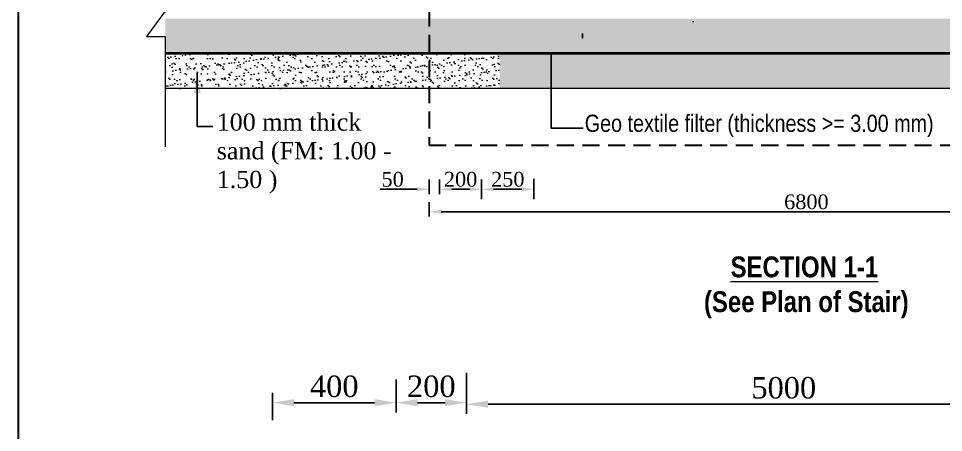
# Model space of a CAD drawing. Header units: metres. Extents: x -2434 to 11656, y -15288 to 8109.
# Drawn here: x 2619 to 2653.48, y -14019.88 to -14004.43 of the extents above; entities that cross this region are included whole.
import ezdxf

# ---------------------------------------------------------------- set-up
doc = ezdxf.new("R2010")
doc.units = ezdxf.units.M
doc.linetypes.add('DASHEDX2', pattern=[38.1, 25.4, -12.7])
doc.layers.add('Blocks', color=11, linetype='Continuous', lineweight=9)
doc.layers.add('Layer1', color=7, linetype='Continuous', lineweight=13)
doc.styles.get("Standard").update_dxf_attribs({"font": 'times.ttf'})
doc.styles.add('TIMES', font='ARIALN.TTF')
doc.dimstyles.get("Standard").update_dxf_attribs({"dimtxt": 0.5, "dimasz": 0.4075, "dimexe": 0.364, "dimexo": 0.219, "dimgap": 0.09, "dimtad": 0, "dimdec": 0, "dimlfac": 1000, "dimzin": 0, "dimdsep": 46, "dimtxsty": 'Standard', "dimcen": 0.09, "dimadec": 0, "dimazin": 0, "dimtfac": 1, "dimtdec": 0, "dimtofl": 0, "dimtmove": 0, "dimatfit": 3, "dimfxl": 1, "dimtolj": 1, "dimtzin": 0, "dimarcsym": 0})
pattern_1 = [(50, (-267.0243, -13979.8761), (1.2752927, -0.1115736), [0.13335, -1.46685]), (355, (-267.0243, -13979.8761), (-0.2466998, 1.3373965), [0.10668, -1.17348]), (100.451, (-266.918, -13979.8854), (1.0285975, 1.2258168), [0.11333, -1.24663]), (46.1842, (-267.0243, -13979.5205), (1.8975533, -0.2942963), [0.200025, -2.200275]), (96.6356, (-266.8662, -13979.545), (1.6618296, 1.7319789), [0.169995, -1.869945]), (351.184, (-267.0243, -13979.5205), (1.6618322, 1.7319758), [0.16002, -1.76022]), (21, (-266.8465, -13979.6094), (1.06130416, -0.71585863), [0.13335, -1.46685]), (326, (-266.8465, -13979.6094), (0.4326142, 1.28931576), [0.10668, -1.17348]), (71.4514, (-266.758, -13979.6691), (1.49391544, 0.57346), [0.11333, -1.24663]), (37.5, (-267.0243, -13979.87613), (0.02162022, 0.59188527), [0, -1.159256, 0, -1.19126, 0, -1.177925]), (7.5, (-267.0243, -13979.8761), (0.46773764, 0.70126402), [0, -0.679196, 0, -1.132586, 0, -0.448945]), (327.5, (-267.4208, -13979.87613), (0.94913417, -0.04010121), [0, -0.4445, 0, -1.38684, 0, -1.84023]), (317.5, (-267.5986, -13979.8761), (1.03690427, 0.17798544), [0, -0.57785, 0, -0.921004, 0, -1.30683])]
pattern_2 = [(37.5, (-267.0243, -13979.87613), (-0.01280025, 0.39153059), [0, -0.308864, 0, -0.34544, 0, -0.3302]), (7.5, (-267.0243, -13979.87613), (0.35961863, 0.57346008), [0, -0.166624, 0, -0.278384, 0, -0.10668]), (327.5, (-267.27422, -13979.87613), (0.632793896, 0.001149748), [0, -0.1016, 0, -0.36576, 0, -0.47752]), (317.5, (-267.2742, -13979.87613), (0.61084516, 0.17834346), [0, -0.0508, 0, -0.239776, 0, -0.27432])]

# ---------------------------------------------------------------- blocks, each defined once
blk = doc.blocks.new('*D1357')
at = {"layer": 'Defpoints', "color": 0, "lineweight": -3}
for p in [(2633.073, -14017.682), (2635.701, -14017.432), (2635.701, -14018.769)]:
    blk.add_point(p, dxfattribs=at)
at = {"layer": 'Layer1', "color": 0, "lineweight": -2}
for p, q in [((2635.701, -14017.651), (2635.701, -14019.133)), ((2633.073, -14017.901), (2633.073, -14019.133))]:
    blk.add_line(p, q, dxfattribs=at)
at = {"layer": 'Layer1', "color": 7, "lineweight": -2}
blk.add_line((2633.873, -14018.769), (2634.901, -14018.769), dxfattribs=at)
at = {"layer": 'Layer1', "color": 7, "lineweight": -3}
for points in [[(2633.873, -14018.636), (2633.873, -14018.902), (2633.073, -14018.769)], [(2634.901, -14018.636), (2634.901, -14018.902), (2635.701, -14018.769)]]:
    blk.add_solid(points, dxfattribs=at)
at = {"layer": 'Layer1', "color": 0, "lineweight": 30, "insert": (2634.387, -14018.162), "char_height": 0.8, "attachment_point": 5}
blk.add_mtext('\\A1;200', dxfattribs=at)
blk = doc.blocks.new('*D1366')
at = {"layer": 'Defpoints', "color": 0, "lineweight": -3}
for p in [(2633.073, -14018.769), (2633.073, -14019.335), (2628.463, -14019.64)]:
    blk.add_point(p, dxfattribs=at)
at = {"layer": 'Layer1', "color": 0, "lineweight": -2}
for p, q in [((2628.463, -14019.421), (2628.463, -14018.405)), ((2633.073, -14019.116), (2633.073, -14018.405))]:
    blk.add_line(p, q, dxfattribs=at)
at = {"layer": 'Layer1', "color": 7, "lineweight": -2}
blk.add_line((2629.263, -14018.769), (2632.273, -14018.769), dxfattribs=at)
at = {"layer": 'Layer1', "color": 7, "lineweight": -3}
for points in [[(2629.263, -14018.636), (2629.263, -14018.902), (2628.463, -14018.769)], [(2632.273, -14018.636), (2632.273, -14018.902), (2633.073, -14018.769)]]:
    blk.add_solid(points, dxfattribs=at)
at = {"layer": 'Layer1', "color": 0, "lineweight": 30, "insert": (2630.768, -14018.162), "char_height": 0.8, "attachment_point": 5}
blk.add_mtext('\\A1;400', dxfattribs=at)
blk = doc.blocks.new('*D1374')
at = {"layer": 'Defpoints', "color": 0, "lineweight": -3}
for p in [(2634.698, -14010.805), (2634.307, -14011.21), (2634.698, -14011.204)]:
    blk.add_point(p, dxfattribs=at)
at = {"layer": 'Layer1', "color": 0, "lineweight": -2}
for p, q in [((2634.307, -14010.991), (2634.307, -14010.441)), ((2634.698, -14010.985), (2634.698, -14010.441))]:
    blk.add_line(p, q, dxfattribs=at)
at = {"layer": 'Layer1', "color": 7, "lineweight": -2}
for p, q in [((2633.857, -14010.805), (2632.483, -14010.805)), ((2635.148, -14010.805), (2635.598, -14010.805))]:
    blk.add_line(p, q, dxfattribs=at)
at = {"layer": 'Layer1', "color": 7, "lineweight": -3}
for points in [[(2633.857, -14010.73), (2633.857, -14010.88), (2634.307, -14010.805)], [(2635.148, -14010.73), (2635.148, -14010.88), (2634.698, -14010.805)]]:
    blk.add_solid(points, dxfattribs=at)
at = {"layer": 'Layer1', "color": 0, "lineweight": 13, "insert": (2632.945, -14010.435), "char_height": 0.55, "attachment_point": 5}
blk.add_mtext('\\A1;50', dxfattribs=at)
blk = doc.blocks.new('*D1375')
at = {"layer": 'Defpoints', "color": 0, "lineweight": -3}
for p in [(2636.26, -14010.805), (2634.698, -14011.204), (2636.26, -14011.249)]:
    blk.add_point(p, dxfattribs=at)
at = {"layer": 'Layer1', "color": 0, "lineweight": -2}
for p, q in [((2634.698, -14010.985), (2634.698, -14010.441)), ((2636.26, -14011.03), (2636.26, -14010.441))]:
    blk.add_line(p, q, dxfattribs=at)
at = {"layer": 'Layer1', "color": 7, "lineweight": -2}
blk.add_line((2635.148, -14010.805), (2635.81, -14010.805), dxfattribs=at)
at = {"layer": 'Layer1', "color": 7, "lineweight": -3}
for points in [[(2635.148, -14010.73), (2635.148, -14010.88), (2634.698, -14010.805)], [(2635.81, -14010.73), (2635.81, -14010.88), (2636.26, -14010.805)]]:
    blk.add_solid(points, dxfattribs=at)
at = {"layer": 'Layer1', "color": 0, "lineweight": 13, "insert": (2635.479, -14010.435), "char_height": 0.55, "attachment_point": 5}
blk.add_mtext('\\A1;200', dxfattribs=at)
blk = doc.blocks.new('*D1376')
at = {"layer": 'Defpoints', "color": 0, "lineweight": -3}
for p in [(2638.214, -14010.197), (2636.26, -14010.618), (2638.214, -14010.805)]:
    blk.add_point(p, dxfattribs=at)
at = {"layer": 'Layer1', "color": 0, "lineweight": -2}
for p, q in [((2638.214, -14010.416), (2638.214, -14011.169)), ((2636.26, -14010.837), (2636.26, -14011.169))]:
    blk.add_line(p, q, dxfattribs=at)
at = {"layer": 'Layer1', "color": 7, "lineweight": -2}
blk.add_line((2636.71, -14010.805), (2637.764, -14010.805), dxfattribs=at)
at = {"layer": 'Layer1', "color": 7, "lineweight": -3}
for points in [[(2636.71, -14010.73), (2636.71, -14010.88), (2636.26, -14010.805)], [(2637.764, -14010.73), (2637.764, -14010.88), (2638.214, -14010.805)]]:
    blk.add_solid(points, dxfattribs=at)
at = {"layer": 'Layer1', "color": 0, "lineweight": 13, "insert": (2637.237, -14010.435), "char_height": 0.55, "attachment_point": 5}
blk.add_mtext('\\A1;250', dxfattribs=at)
blk = doc.blocks.new('*D1393')
at = {"layer": 'Defpoints', "color": 0, "lineweight": -3}
for p in [(2633.073, -14017.682), (2635.701, -14017.432), (2635.701, -14018.769)]:
    blk.add_point(p, dxfattribs=at)
at = {"layer": 'Layer1', "color": 0, "lineweight": -2}
for p, q in [((2635.701, -14017.651), (2635.701, -14019.133)), ((2633.073, -14017.901), (2633.073, -14019.133))]:
    blk.add_line(p, q, dxfattribs=at)
at = {"layer": 'Layer1', "color": 7, "lineweight": -2}
blk.add_line((2633.873, -14018.769), (2634.901, -14018.769), dxfattribs=at)
at = {"layer": 'Layer1', "color": 7, "lineweight": -3}
for points in [[(2633.873, -14018.636), (2633.873, -14018.902), (2633.073, -14018.769)], [(2634.901, -14018.636), (2634.901, -14018.902), (2635.701, -14018.769)]]:
    blk.add_solid(points, dxfattribs=at)
at = {"layer": 'Layer1', "color": 0, "lineweight": 30, "insert": (2634.387, -14018.162), "char_height": 0.8, "attachment_point": 5}
blk.add_mtext('\\A1;200', dxfattribs=at)
blk = doc.blocks.new('*D1394')
at = {"layer": 'Defpoints', "color": 0, "lineweight": -3}
for p in [(2635.701, -14017.629), (2659.353, -14017.958), (2659.353, -14018.825)]:
    blk.add_point(p, dxfattribs=at)
at = {"layer": 'Layer1', "color": 0, "lineweight": -2}
for p, q in [((2635.701, -14017.848), (2635.701, -14019.189)), ((2659.353, -14018.177), (2659.353, -14019.189))]:
    blk.add_line(p, q, dxfattribs=at)
at = {"layer": 'Layer1', "color": 7, "lineweight": -2}
blk.add_line((2636.501, -14018.825), (2658.553, -14018.825), dxfattribs=at)
at = {"layer": 'Layer1', "color": 7, "lineweight": -3}
for points in [[(2636.501, -14018.692), (2636.501, -14018.959), (2635.701, -14018.825)], [(2658.553, -14018.692), (2658.553, -14018.959), (2659.353, -14018.825)]]:
    blk.add_solid(points, dxfattribs=at)
at = {"layer": 'Layer1', "color": 0, "lineweight": 30, "insert": (2647.527, -14018.218), "char_height": 0.8, "attachment_point": 5}
blk.add_mtext('\\A1;5000', dxfattribs=at)
blk = doc.blocks.new('*D1404')
at = {"layer": 'Defpoints', "color": 0, "lineweight": -3}
for p in [(2633.073, -14018.769), (2633.073, -14019.335), (2628.463, -14019.64)]:
    blk.add_point(p, dxfattribs=at)
at = {"layer": 'Layer1', "color": 0, "lineweight": -2}
for p, q in [((2628.463, -14019.421), (2628.463, -14018.405)), ((2633.073, -14019.116), (2633.073, -14018.405))]:
    blk.add_line(p, q, dxfattribs=at)
at = {"layer": 'Layer1', "color": 7, "lineweight": -2}
blk.add_line((2629.263, -14018.769), (2632.273, -14018.769), dxfattribs=at)
at = {"layer": 'Layer1', "color": 7, "lineweight": -3}
for points in [[(2629.263, -14018.636), (2629.263, -14018.902), (2628.463, -14018.769)], [(2632.273, -14018.636), (2632.273, -14018.902), (2633.073, -14018.769)]]:
    blk.add_solid(points, dxfattribs=at)
at = {"layer": 'Layer1', "color": 0, "lineweight": 30, "insert": (2630.768, -14018.162), "char_height": 0.8, "attachment_point": 5}
blk.add_mtext('\\A1;400', dxfattribs=at)
blk = doc.blocks.new('*D1412')
at = {"layer": 'Defpoints', "color": 0, "lineweight": -3}
for p in [(2634.698, -14010.805), (2634.307, -14011.21), (2634.698, -14011.204)]:
    blk.add_point(p, dxfattribs=at)
at = {"layer": 'Layer1', "color": 0, "lineweight": -2}
for p, q in [((2634.307, -14010.991), (2634.307, -14010.441)), ((2634.698, -14010.985), (2634.698, -14010.441))]:
    blk.add_line(p, q, dxfattribs=at)
at = {"layer": 'Layer1', "color": 7, "lineweight": -2}
for p, q in [((2633.857, -14010.805), (2632.483, -14010.805)), ((2635.148, -14010.805), (2635.598, -14010.805))]:
    blk.add_line(p, q, dxfattribs=at)
at = {"layer": 'Layer1', "color": 7, "lineweight": -3}
for points in [[(2633.857, -14010.73), (2633.857, -14010.88), (2634.307, -14010.805)], [(2635.148, -14010.73), (2635.148, -14010.88), (2634.698, -14010.805)]]:
    blk.add_solid(points, dxfattribs=at)
at = {"layer": 'Layer1', "color": 0, "lineweight": 13, "insert": (2632.945, -14010.435), "char_height": 0.55, "attachment_point": 5}
blk.add_mtext('\\A1;50', dxfattribs=at)
blk = doc.blocks.new('*D1413')
at = {"layer": 'Defpoints', "color": 0, "lineweight": -3}
for p in [(2636.26, -14010.805), (2634.698, -14011.204), (2636.26, -14011.249)]:
    blk.add_point(p, dxfattribs=at)
at = {"layer": 'Layer1', "color": 0, "lineweight": -2}
for p, q in [((2634.698, -14010.985), (2634.698, -14010.441)), ((2636.26, -14011.03), (2636.26, -14010.441))]:
    blk.add_line(p, q, dxfattribs=at)
at = {"layer": 'Layer1', "color": 7, "lineweight": -2}
blk.add_line((2635.148, -14010.805), (2635.81, -14010.805), dxfattribs=at)
at = {"layer": 'Layer1', "color": 7, "lineweight": -3}
for points in [[(2635.148, -14010.73), (2635.148, -14010.88), (2634.698, -14010.805)], [(2635.81, -14010.73), (2635.81, -14010.88), (2636.26, -14010.805)]]:
    blk.add_solid(points, dxfattribs=at)
at = {"layer": 'Layer1', "color": 0, "lineweight": 13, "insert": (2635.479, -14010.435), "char_height": 0.55, "attachment_point": 5}
blk.add_mtext('\\A1;200', dxfattribs=at)
blk = doc.blocks.new('*D1414')
at = {"layer": 'Defpoints', "color": 0, "lineweight": -3}
for p in [(2638.214, -14010.197), (2636.26, -14010.618), (2638.214, -14010.805)]:
    blk.add_point(p, dxfattribs=at)
at = {"layer": 'Layer1', "color": 0, "lineweight": -2}
for p, q in [((2638.214, -14010.416), (2638.214, -14011.169)), ((2636.26, -14010.837), (2636.26, -14011.169))]:
    blk.add_line(p, q, dxfattribs=at)
at = {"layer": 'Layer1', "color": 7, "lineweight": -2}
blk.add_line((2636.71, -14010.805), (2637.764, -14010.805), dxfattribs=at)
at = {"layer": 'Layer1', "color": 7, "lineweight": -3}
for points in [[(2636.71, -14010.73), (2636.71, -14010.88), (2636.26, -14010.805)], [(2637.764, -14010.73), (2637.764, -14010.88), (2638.214, -14010.805)]]:
    blk.add_solid(points, dxfattribs=at)
at = {"layer": 'Layer1', "color": 0, "lineweight": 13, "insert": (2637.237, -14010.435), "char_height": 0.55, "attachment_point": 5}
blk.add_mtext('\\A1;250', dxfattribs=at)
blk = doc.blocks.new('*D1419')
at = {"layer": 'Defpoints', "color": 0, "lineweight": -3}
for p in [(2662.432, -14011.646), (2634.307, -14012.045), (2662.432, -14012.09)]:
    blk.add_point(p, dxfattribs=at)
at = {"layer": 'Layer1', "color": 0, "lineweight": -2}
for p, q in [((2634.307, -14011.826), (2634.307, -14011.282)), ((2662.432, -14011.871), (2662.432, -14011.282))]:
    blk.add_line(p, q, dxfattribs=at)
at = {"layer": 'Layer1', "color": 7, "lineweight": -2}
blk.add_line((2634.757, -14011.646), (2661.982, -14011.646), dxfattribs=at)
at = {"layer": 'Layer1', "color": 7, "lineweight": -3}
for points in [[(2634.757, -14011.571), (2634.757, -14011.721), (2634.307, -14011.646)], [(2661.982, -14011.571), (2661.982, -14011.721), (2662.432, -14011.646)]]:
    blk.add_solid(points, dxfattribs=at)
at = {"layer": 'Layer1', "color": 0, "lineweight": 13, "insert": (2648.37, -14011.276), "char_height": 0.55, "attachment_point": 5}
blk.add_mtext('\\A1;6800', dxfattribs=at)

msp = doc.modelspace()

# ---------------------------------------------------------------- hatches: boundary and pattern name
at = {"layer": 'Blocks', "lineweight": 9, "ltscale": 0.05}
h = msp.add_hatch(dxfattribs=at)
h.set_pattern_fill('AR-CONC', color=0, scale=0.007, style=0)
h.set_pattern_definition(pattern_1)
h.paths.add_polyline_path([(2672.714361, -14004.435727), (2624.470265, -14004.435727), (2624.470265, -14005.740727), (2672.714361, -14005.740727)])
h = msp.add_hatch(dxfattribs=at)
h.set_pattern_fill('AR-CONC', color=0, scale=0.007, style=0)
h.set_pattern_definition(pattern_1)
h.paths.add_polyline_path([(2672.714361, -14004.435727), (2624.470265, -14004.435727), (2624.470265, -14005.740727), (2672.714361, -14005.740727)])
h = msp.add_hatch(dxfattribs=at)
h.set_pattern_fill('AR-SAND', color=0, scale=0.008, style=0)
h.set_pattern_definition(pattern_2)
h.paths.add_polyline_path([(2624.470265, -14005.740727), (2624.470265, -14007.045727), (2636.938836, -14007.045727), (2636.938836, -14005.740727)])
h = msp.add_hatch(dxfattribs=at)
h.set_pattern_fill('AR-SAND', color=0, scale=0.008, style=0)
h.set_pattern_definition(pattern_2)
h.paths.add_polyline_path([(2624.470265, -14005.740727), (2624.470265, -14007.045727), (2636.938836, -14007.045727), (2636.938836, -14005.740727)])
h = msp.add_hatch(dxfattribs=at)
h.set_pattern_fill('AR-SAND', color=0, scale=0.008, style=0)
h.set_pattern_definition(pattern_2)
h.paths.add_polyline_path([(2672.714361, -14005.740727), (2636.938836, -14005.740727), (2636.938836, -14007.045727), (2672.714361, -14007.045727)])
h = msp.add_hatch(dxfattribs=at)
h.set_pattern_fill('AR-SAND', color=0, scale=0.008, style=0)
h.set_pattern_definition(pattern_2)
h.paths.add_polyline_path([(2672.714361, -14005.740727), (2636.938836, -14005.740727), (2636.938836, -14007.045727), (2672.714361, -14007.045727)])

# ---------------------------------------------------------------- linework, layer by layer
at = {"color": 0, "linetype": 'Continuous', "lineweight": -3, "ltscale": 0.5}
for p, q in [((2644.144306, -14004.535221), (2644.144306, -14004.573024)), ((2640.029138, -14004.99163), (2640.029138, -14005.16118)), ((2640.029138, -14004.99163), (2640.029138, -14005.16118))]:
    msp.add_line(p, q, dxfattribs=at)
at = {"layer": 'Blocks', "color": 0, "lineweight": 40, "ltscale": 0.05}
msp.add_line((2672.714361, -14005.740727), (2624.470265, -14005.740727), dxfattribs=at)
msp.add_line((2672.714361, -14005.740727), (2624.470265, -14005.740727), dxfattribs=at)
at = {"layer": 'Blocks', "color": 0, "lineweight": 13, "ltscale": 0.05}
msp.add_line((2672.714361, -14007.045727), (2624.470265, -14007.045727), dxfattribs=at)
msp.add_line((2672.714361, -14007.045727), (2624.470265, -14007.045727), dxfattribs=at)
msp.add_lwpolyline([(2624.470265, -14001.424726), (2624.470265, -14003.194899), (2625.162809, -14003.194899), (2623.769334, -14005.108766), (2624.470265, -14005.108766), (2624.470265, -14009.21456)], dxfattribs=at)
msp.add_lwpolyline([(2624.470265, -14001.424726), (2624.470265, -14003.194899), (2625.162809, -14003.194899), (2623.769334, -14005.108766), (2624.470265, -14005.108766), (2624.470265, -14009.21456)], dxfattribs=at)
at = {"layer": 'Layer1', "color": 7, "linetype": 'DASHEDX2', "lineweight": 30, "ltscale": 0.025}
for p, q in [((2634.307351, -14002.188157), (2634.307351, -14009.156336)), ((2634.307351, -14002.188157), (2634.307351, -14009.156336)), ((2634.307351, -14009.156336), (2662.432351, -14009.156336)), ((2634.307351, -14009.156336), (2662.432351, -14009.156336))]:
    msp.add_line(p, q, dxfattribs=at)
at = {"layer": 'Layer1', "color": 7, "lineweight": 30}
msp.add_lwpolyline([(2706.453636, -14064.177048), (2618.996697, -14064.177048), (2618.996697, -13986.815302), (2730.095777, -13986.815302), (2730.095777, -14047.700237), (2730.095777, -14061.654818), (2730.095777, -14064.177048)], close=True, dxfattribs=at)
msp.add_lwpolyline([(2706.453636, -14064.177048), (2618.996697, -14064.177048), (2618.996697, -13986.815302), (2730.095777, -13986.815302), (2730.095777, -14047.700237), (2730.095777, -14061.654818), (2730.095777, -14064.177048)], close=True, dxfattribs=at)

# ---------------------------------------------------------------- texts
at = {"layer": 'Layer1', "color": 7, "lineweight": 30, "char_height": 0.6422922, "attachment_point": 1, "style": 'TIMES'}
for s, insert, width in [('{\\fTimes New Roman|b0|i0|c0|p18;100 mm thick sand (FM: 1.00 - 1.50 )}', (2626.386868, -14007.974685), 7.3790872), ('{\\fTimes New Roman|b0|i0|c0|p18;100 mm thick sand (FM: 1.00 - 1.50 )}', (2626.386868, -14007.974685), 7.3790872), ('Geo textile filter (thickness >= 3.00 mm)', (2640.107202, -14008.021326), 19.45257056), ('Geo textile filter (thickness >= 3.00 mm)', (2640.107202, -14008.021326), 19.45257056)]:
    msp.add_mtext(s, dxfattribs=dict(at, insert=insert, width=width))
at = {"layer": 'Layer1', "color": 7, "lineweight": 13, "insert": (2640.584636, -14013.311304), "char_height": 0.778536, "width": 17.37826797, "attachment_point": 1, "style": 'TIMES'}
msp.add_mtext('{\\fArial Narrow|b1|i0|c0|p34;                    \\LSECTION 1-1\\P\\l                (See Plan of Stair)}', dxfattribs=at)
msp.add_mtext('{\\fArial Narrow|b1|i0|c0|p34;                    \\LSECTION 1-1\\P\\l                (See Plan of Stair)}', dxfattribs=at)

# ---------------------------------------------------------------- dimensions: what is measured, and where the dimension line sits
at = {"layer": 'Layer1', "color": 7, "lineweight": 13}
for base, p1, p2, text, picture, middle in [((2634.697976, -14010.804545), (2634.307351, -14011.21048), (2634.697976, -14011.203635), '50', '*D1374', (2632.945199, -14010.804545)), ((2634.697976, -14010.804545), (2634.307351, -14011.21048), (2634.697976, -14011.203635), '50', '*D1412', (2632.945199, -14010.804545)), ((2636.260476, -14010.804545), (2634.697976, -14011.203635), (2636.260476, -14011.248962), '200', '*D1375', (2635.479226, -14010.804545)), ((2636.260476, -14010.804545), (2634.697976, -14011.203635), (2636.260476, -14011.248962), '200', '*D1413', (2635.479226, -14010.804545)), ((2638.213601, -14010.804545), (2636.260476, -14010.618173), (2638.213601, -14010.196647), '250', '*D1376', (2637.237038, -14010.804545)), ((2638.213601, -14010.804545), (2636.260476, -14010.618173), (2638.213601, -14010.196647), '250', '*D1414', (2637.237038, -14010.804545)), ((2662.432351, -14011.645824), (2634.307351, -14012.044915), (2662.432351, -14012.090242), '6800', '*D1419', (2648.369851, -14011.645824))]:
    dim = msp.add_linear_dim(base=base, p1=p1, p2=p2, text=text, dimstyle='Standard', override={"dimtxt": 0.55, "dimasz": 0.45, "dimtad": 1, "dimdec": 2, "dimrnd": 0.002, "dimpost": 'm', "dimcen": 0.05, "dimclrd": 7, "dimadec": 1, "dimtdec": 2, "dimfrac": 2}, dxfattribs=at)
    dim.commit()
    dim.dimension.update_dxf_attribs({"geometry": picture, "text_midpoint": middle, "dimtype": 160})
at = {"layer": 'Layer1', "color": 7, "lineweight": 30}
for base, p1, p2, text, picture, middle in [((2633.073337, -14018.769162), (2628.46315, -14019.640032), (2633.073337, -14019.335472), '400', '*D1366', (2630.768243, -14018.16224)), ((2633.073337, -14018.769162), (2628.46315, -14019.640032), (2633.073337, -14019.335472), '400', '*D1404', (2630.768243, -14018.16224)), ((2635.701337, -14018.769162), (2633.073337, -14017.682336), (2635.701337, -14017.431843), '200', '*D1357', (2634.387337, -14018.16224)), ((2635.701337, -14018.769162), (2633.073337, -14017.682336), (2635.701337, -14017.431843), '200', '*D1393', (2634.387337, -14018.16224)), ((2659.353337, -14018.825412), (2635.701337, -14017.628943), (2659.353337, -14017.957586), '5000', '*D1394', (2647.527337, -14018.21849))]:
    dim = msp.add_linear_dim(base=base, p1=p1, p2=p2, text=text, dimstyle='Standard', override={"dimtxt": 0.8, "dimasz": 0.8, "dimgap": 0.2, "dimtad": 1, "dimdec": 2, "dimrnd": 0.002, "dimpost": 'm', "dimcen": 0.05, "dimclrd": 7, "dimadec": 1, "dimtdec": 2, "dimfrac": 2}, dxfattribs=at)
    dim.commit()
    dim.dimension.update_dxf_attribs({"geometry": picture, "text_midpoint": middle})

# ---------------------------------------------------------------- leaders
at = {"layer": 'Layer1', "color": 7, "lineweight": 20}
for points in [[(2638.858713, -14005.740727), (2638.858713, -14008.51791), (2640.042662, -14008.51791)], [(2638.858713, -14005.740727), (2638.858713, -14008.51791), (2640.042662, -14008.51791)], [(2625.662102, -14006.461084), (2625.662102, -14008.459211), (2626.240727, -14008.459211)], [(2625.662102, -14006.461084), (2625.662102, -14008.459211), (2626.240727, -14008.459211)]]:
    msp.add_leader(points, dimstyle='Standard', override={"dimtxt": 0.75, "dimasz": 0.75, "dimdec": 2, "dimrnd": 0.002, "dimpost": 'm', "dimcen": 0.05, "dimclrd": 7, "dimadec": 1, "dimtdec": 2, "dimfrac": 2}, dxfattribs=at)

doc.saveas('drawing.dxf')
